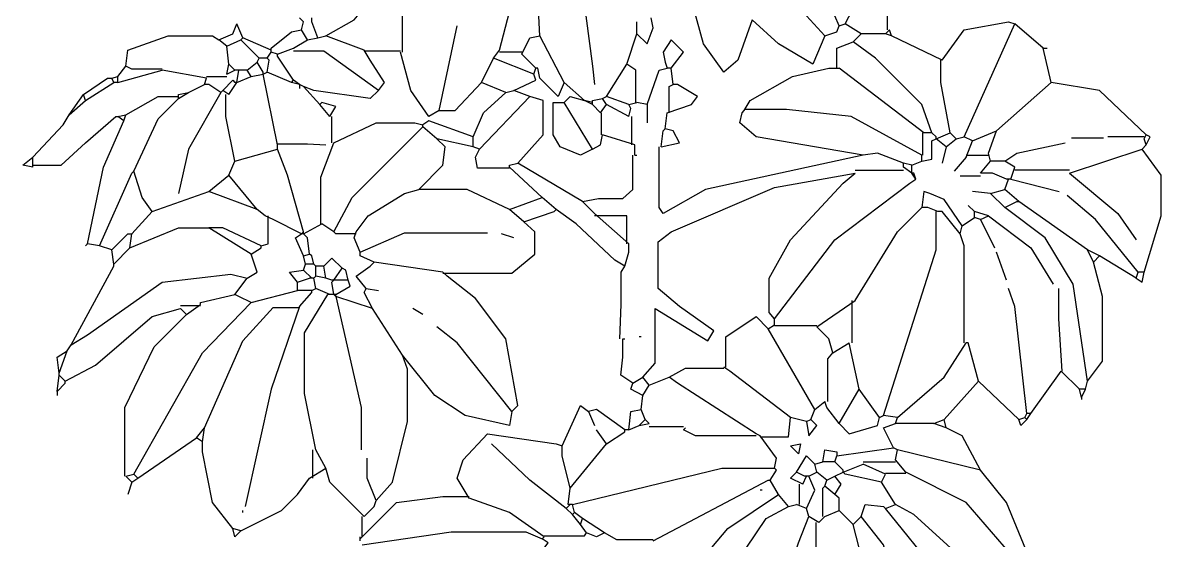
# Model space of a CAD drawing. Header units: millimetres. Extents: x 284148 to 331264, y 78716 to 101523.
# Drawn here: x 293025 to 294058, y 80961 to 81431 of the extents above; entities that cross this region are included whole.
import ezdxf

# ---------------------------------------------------------------- set-up
doc = ezdxf.new("R2010")
doc.units = ezdxf.units.MM

# ---------------------------------------------------------------- blocks, each defined once
blk = doc.blocks.new('A$C1A515F75')
at = {"linetype": 'Continuous'}
for points in [[(469.3, 1400.7), (462, 1543.7), (463.8, 1552.9)], [(476.7, 1556.5), (498.7, 1510.7), (517, 1373.2), (518.8, 1356.7)], [(432.7, 1387.9), (449.2, 1452), (449.2, 1536.4), (438.2, 1549.2)], [(746.2, 1411.7), (766.3, 1450.2)], [(275, 1400.7), (300.7, 1415.4), (319, 1437.4), (320.8, 1437.4)], [(661.8, 1415.4), (649, 1378.7), (636.2, 1367.7), (617.8, 1393.4), (608.7, 1426.4), (617.8, 1437.4), (621.5, 1437.4)], [(727.8, 1400.7), (691.2, 1441)], [(784.7, 1406.2), (784.7, 1437.4)], [(344.7, 1386), (344.7, 1431.9)], [(253, 1406.2), (254.8, 1413.5), (251.2, 1417.2)], [(267.6, 1398.9), (262.2, 1413.5), (262.2, 1417.2)], [(557.3, 1402.5), (566.5, 1393.4), (572, 1408), (570.2, 1417.2)], [(727.8, 1400.7), (716.8, 1375), (685.7, 1393.4), (661.8, 1415.4)], [(740.7, 1409.9), (737, 1419)], [(177.8, 1397), (190.7, 1402.5), (194.3, 1411.7)], [(199.8, 1398.9), (194.3, 1411.7)], [(225.5, 1389.7), (243.8, 1404.4), (253, 1406.2)], [(258.5, 1397), (253, 1406.2)], [(377.7, 1332.9), (394.2, 1409.9)], [(557.3, 1402.5), (557.3, 1413.5)], [(727.8, 1400.7), (738.8, 1404.4), (740.7, 1409.9)], [(740.7, 1409.9), (746.2, 1411.7)], [(760.8, 1402.5), (746.2, 1411.7)], [(782.8, 1402.5), (786.5, 1406.2)], [(788.3, 1400.7), (786.5, 1406.2)], [(834.2, 1378.7), (854.3, 1406.2), (894.6, 1413.5), (900.2, 1411.7)], [(854.3, 1309), (900.2, 1411.7)], [(925.8, 1389.7), (900.2, 1411.7)], [(93.5, 1373.2), (95.3, 1387.9), (132, 1400.7), (172.3, 1400.7), (177.8, 1397)], [(185.2, 1391.5), (177.8, 1397)], [(185.2, 1391.5), (198, 1397)], [(198, 1397), (199.8, 1398.9)], [(214.5, 1380.5), (198, 1397)], [(225.5, 1387.9), (199.8, 1398.9)], [(245.7, 1389.7), (258.5, 1397)], [(258.5, 1397), (267.6, 1398.9)], [(267.6, 1398.9), (275, 1400.7)], [(309.8, 1387.9), (275, 1400.7)], [(452.8, 1384.2), (460.2, 1398.9), (469.3, 1400.7)], [(491.3, 1358.5), (469.3, 1400.7)], [(548.2, 1375), (557.3, 1402.5)], [(588.5, 1371.4), (599.5, 1386), (588.5, 1397), (581.2, 1386), (583, 1376.9), (584.8, 1371.4)], [(738.8, 1371.4), (738.8, 1389.7), (753.5, 1395.2)], [(753.5, 1395.2), (760.8, 1402.5)], [(825, 1312.7), (815.8, 1338.4), (773.7, 1380.5), (753.5, 1395.2)], [(782.8, 1402.5), (760.8, 1402.5)], [(788.3, 1400.7), (782.8, 1402.5)], [(834.2, 1378.7), (788.3, 1400.7)], [(187, 1375), (185.2, 1391.5)], [(221.8, 1380.5), (225.5, 1386)], [(225.5, 1387.9), (225.5, 1389.7)], [(225.5, 1386), (225.5, 1387.9)], [(231, 1384.2), (225.5, 1386)], [(231, 1384.2), (245.7, 1389.7)], [(322.7, 1351.2), (273.2, 1386.9), (245.7, 1386.9)], [(322.7, 1351.2), (328.2, 1358.5), (315.3, 1378.7), (309.8, 1387.9)], [(342.8, 1386.9), (309.8, 1386.9)], [(377.7, 1332.9), (368.5, 1327.4), (352, 1351.2), (342.8, 1386)], [(427.2, 1380.5), (432.7, 1387.9)], [(452.8, 1386), (432.7, 1386)], [(933.2, 1358.5), (925.8, 1389.7)], [(925.8, 1389.7), (929.5, 1389.7)], [(185.2, 1365.9), (187, 1375)], [(192.5, 1369.5), (187, 1375)], [(203.5, 1369.5), (212.7, 1376.9)], [(212.7, 1376.9), (214.5, 1380.5)], [(218.2, 1367.7), (212.7, 1376.9)], [(221.8, 1380.5), (214.5, 1380.5)], [(221.8, 1367.7), (223.7, 1378.7), (221.8, 1380.5)], [(245.7, 1360.4), (231, 1382.4), (231, 1384.2)], [(416.2, 1358.5), (427.2, 1380.5)], [(463.8, 1365.9), (427.2, 1380.5)], [(465.7, 1371.4), (452.8, 1384.2)], [(529.8, 1345.7), (548.2, 1375)], [(556.4, 1340.2), (556.4, 1369.5), (548.2, 1375)], [(841.5, 1312.7), (833.2, 1358.5), (833.2, 1378.7)], [(80.7, 1362.2), (86.2, 1364)], [(86.2, 1364), (93.5, 1373.2)], [(86.2, 1358.5), (126.5, 1369.5)], [(86.2, 1358.5), (86.2, 1364)], [(126.5, 1370.4), (99, 1370.4), (93.5, 1373.2)], [(166.8, 1362.2), (126.5, 1369.5)], [(166.8, 1364), (185.2, 1364)], [(185.2, 1365.9), (192.5, 1369.5)], [(196.2, 1369.5), (192.5, 1369.5)], [(194.3, 1358.5), (196.2, 1369.5)], [(194.3, 1358.5), (207.2, 1364)], [(203.5, 1369.5), (196.2, 1369.5)], [(207.2, 1364), (203.5, 1369.5)], [(207.2, 1364), (218.2, 1365.9)], [(218.2, 1365.9), (221.8, 1367.7)], [(218.2, 1365.9), (218.2, 1367.7)], [(231, 1301.7), (218.2, 1365.9)], [(243.8, 1358.5), (221.8, 1367.7)], [(445.5, 1351.2), (465.7, 1360.4), (463.8, 1365.9)], [(463.8, 1365.9), (465.7, 1371.4)], [(491.3, 1358.5), (485.8, 1345.7), (469.3, 1362.2), (467.5, 1371.4), (465.7, 1371.4)], [(566.5, 1338.4), (577.5, 1369.5), (584.8, 1371.4)], [(586.7, 1371.4), (584.8, 1371.4)], [(588.5, 1371.4), (586.7, 1371.4)], [(590.3, 1356.7), (588.5, 1371.4)], [(654.5, 1332.9), (660, 1342), (698.5, 1364), (731.5, 1371.4), (740.7, 1371.4)], [(817.6, 1312.7), (740.7, 1371.4)], [(55, 1347.5), (77, 1362.2), (80.7, 1362.2)], [(56.8, 1342), (82.5, 1358.5)], [(82.5, 1358.5), (80.7, 1362.2)], [(86.2, 1358.5), (82.5, 1358.5)], [(150.3, 1349.4), (165, 1356.7)], [(165, 1356.7), (166.8, 1362.2)], [(179.7, 1349.4), (168.7, 1356.7), (165, 1356.7)], [(181.5, 1351.2), (190.7, 1360.4), (192.5, 1358.5)], [(187, 1347.5), (194.3, 1358.5)], [(194.3, 1358.5), (192.5, 1358.5)], [(243.8, 1358.5), (245.7, 1360.4)], [(251.2, 1356.7), (243.8, 1358.5)], [(251.2, 1356.7), (245.7, 1360.4)], [(254.8, 1354.9), (251.2, 1356.7)], [(251.2, 1356.7), (251.2, 1353)], [(269.5, 1338.4), (254.8, 1354.9)], [(322.7, 1351.2), (315.3, 1343.9), (264, 1351.2), (254.8, 1354.9)], [(377.7, 1332.9), (392.3, 1332.9), (416.2, 1358.5)], [(438.2, 1349.4), (416.2, 1358.5)], [(509.7, 1342), (491.3, 1358.5)], [(584.8, 1331), (606.8, 1338.4), (612.3, 1345.7), (594, 1356.7), (590.3, 1356.7)], [(586.7, 1331), (586.7, 1354.9), (590.3, 1356.7)], [(883.7, 1314.5), (933.2, 1358.5)], [(1019.3, 1310.9), (977.2, 1351.2), (933.2, 1358.5)], [(42.2, 1329.2), (55, 1347.5)], [(56.8, 1342), (55, 1347.5)], [(93.5, 1329.2), (122.8, 1345.7), (141.2, 1345.7)], [(100.8, 1277.9), (122.8, 1325.5), (141.2, 1343.9)], [(141.2, 1343.9), (150.3, 1349.4)], [(141.2, 1347.5), (150.3, 1349.4)], [(179.7, 1349.4), (150.3, 1298), (141.2, 1257.7)], [(141.2, 1343.9), (141.2, 1347.5)], [(179.7, 1349.4), (181.5, 1351.2)], [(187, 1347.5), (181.5, 1351.2)], [(192.5, 1287), (184.3, 1327.4), (184.3, 1347.5)], [(408.8, 1309), (418, 1331), (438.2, 1349.4)], [(414.3, 1298), (460.2, 1345.7)], [(438.2, 1349.4), (445.5, 1351.2)], [(460.2, 1345.7), (445.5, 1351.2)], [(449.2, 1285.2), (472.1, 1310.9), (472.1, 1342), (460.2, 1345.7)], [(491.3, 1340.2), (496.8, 1345.7), (509.7, 1342)], [(517, 1342), (526.2, 1343.9)], [(526.2, 1343.9), (529.8, 1345.7)], [(529.8, 1338.4), (526.2, 1343.9)], [(550, 1338.4), (529.8, 1345.7)], [(42.2, 1329.2), (56.8, 1342)], [(278.7, 1327.4), (284.2, 1336.5), (271.3, 1340.2), (269.5, 1338.4)], [(278.7, 1327.4), (269.5, 1338.4)], [(517, 1298), (506, 1292.5), (487.7, 1299.9), (481.2, 1310.9), (481.2, 1340.2), (491.3, 1340.2)], [(517, 1298), (491.3, 1340.2)], [(517, 1338.4), (509.7, 1342)], [(517, 1340.2), (509.7, 1342)], [(517, 1340.2), (517, 1342)], [(517, 1338.4), (517, 1340.2)], [(524.3, 1331), (517, 1338.4)], [(524.3, 1331), (529.8, 1338.4)], [(550, 1327.4), (529.8, 1338.4)], [(550, 1338.4), (557.3, 1340.2)], [(550, 1327.4), (551.8, 1334.7), (550, 1338.4)], [(566.5, 1338.4), (557.3, 1340.2)], [(566.5, 1338.4), (566.5, 1321.9)], [(762.7, 1292.5), (665.5, 1309), (650.8, 1321.9), (652.7, 1331), (654.5, 1332.9)], [(815.8, 1292.5), (751.7, 1327.4), (693, 1333.8), (654.5, 1333.8)], [(9.2, 1283.4), (34.8, 1283.4), (56.8, 1303.5), (84.3, 1327.4), (86.2, 1327.4)], [(36.7, 1320), (42.2, 1329.2)], [(36.7, 1320), (42.2, 1329.2)], [(58.7, 1211.9), (73.3, 1281.5), (91.7, 1323.7)], [(86.2, 1327.4), (93.5, 1329.2)], [(91.7, 1323.7), (86.2, 1327.4)], [(91.7, 1323.7), (93.5, 1329.2)], [(280.5, 1303.5), (280.5, 1327.4)], [(408.8, 1309), (368.5, 1323.7), (363, 1320)], [(525.3, 1310.9), (525.3, 1331)], [(552.8, 1301.7), (552.8, 1327.4)], [(583, 1316.4), (584.8, 1331)], [(9.2, 1290.7), (36.7, 1320)], [(282.3, 1303.5), (320.8, 1321.9), (355.7, 1321.9), (363, 1320)], [(282.3, 1222.9), (298.9, 1254), (363, 1318.2)], [(363, 1318.2), (363, 1320)], [(375.8, 1307.2), (363, 1318.2)], [(579.3, 1299.9), (595.8, 1303.5), (590.3, 1314.5), (583, 1316.4)], [(579.3, 1299.9), (581.2, 1314.5), (583, 1316.4)], [(816.7, 1292.5), (816.7, 1312.7)], [(825, 1312.7), (817.6, 1312.7)], [(828.7, 1309), (825, 1312.7)], [(828.7, 1307.2), (841.5, 1312.7)], [(847, 1307.2), (841.5, 1312.7)], [(861.7, 1305.4), (883.7, 1314.5)], [(876.3, 1294.4), (883.7, 1314.5)], [(231, 1302.6), (258.5, 1302.6), (275, 1301.7)], [(231, 1299.9), (231, 1301.7)], [(270.4, 1230.2), (270.4, 1272.4), (282.3, 1303.5)], [(359.3, 1261.4), (381.3, 1283.4), (383.2, 1299.9), (375.8, 1307.2)], [(408.8, 1299.9), (375.8, 1307.2)], [(408.8, 1299.9), (408.8, 1309)], [(517, 1298), (524.3, 1301.7), (526.2, 1310.9)], [(555.5, 1301.7), (526.2, 1310.9)], [(555.5, 1292.5), (555.5, 1301.7)], [(815.8, 1287), (825, 1288.9), (825, 1305.4), (828.7, 1307.2)], [(828.7, 1307.2), (828.7, 1309)], [(837.8, 1299.9), (828.7, 1307.2)], [(837.8, 1299.9), (847, 1307.2)], [(847, 1307.2), (854.3, 1309)], [(861.7, 1305.4), (854.3, 1309)], [(856.2, 1290.7), (861.7, 1305.4)], [(891, 1287), (902, 1294.4), (946, 1303.5)], [(951.5, 1308.1), (980.8, 1308.1)], [(1017.5, 1309), (984.5, 1309)], [(1015.7, 1298), (1019.3, 1301.7)], [(1017.5, 1307.2), (1019.3, 1310.9)], [(1019.3, 1301.7), (1017.5, 1307.2)], [(1019.3, 1301.7), (1023, 1309), (1019.3, 1310.9)], [(192.5, 1287), (231, 1298)], [(231, 1298), (231, 1299.9)], [(254.8, 1222.9), (240.2, 1274.2), (231, 1298)], [(414.3, 1298), (408.8, 1299.9)], [(441.8, 1280.6), (412.5, 1280.6), (410.7, 1290.7), (414.3, 1298)], [(507.8, 1250.4), (522.5, 1253.1), (544.5, 1253.1), (553.7, 1261.4), (553.7, 1292.5)], [(555.5, 1292.5), (557.3, 1292.5)], [(762.7, 1292.5), (619.6, 1261.4), (581.2, 1239.4), (577.5, 1244.9), (577.5, 1299.9)], [(799.3, 1285.2), (775.5, 1294.4), (762.7, 1292.5)], [(815.8, 1287), (815.8, 1292.5)], [(837.8, 1299.9), (834.2, 1285.2)], [(856.2, 1292.5), (876.3, 1292.5)], [(878.2, 1287), (876.3, 1294.4)], [(949.7, 1276), (1015.7, 1298)], [(1017.5, 1186.2), (1033.1, 1237.5), (1033.1, 1274.2), (1015.7, 1298)], [(9.2, 1281.5), (0, 1283.4), (9.2, 1290.7)], [(9.2, 1281.5), (9.2, 1290.7)], [(187, 1274.2), (192.5, 1287)], [(441.8, 1283.4), (449.2, 1285.2)], [(471.2, 1254), (441.8, 1281.5), (441.8, 1283.4)], [(507.8, 1250.4), (449.2, 1285.2)], [(799.3, 1281.5), (799.3, 1285.2)], [(806.7, 1283.4), (799.3, 1285.2)], [(806.7, 1276), (799.3, 1281.5)], [(806.7, 1283.4), (815.8, 1287)], [(806.7, 1276), (806.7, 1283.4)], [(856.2, 1290.7), (845.2, 1277.9)], [(869, 1276), (878.2, 1287)], [(891, 1287), (878.2, 1287)], [(900.2, 1281.5), (891, 1287)], [(896.5, 1270.5), (900.2, 1281.5)], [(69.7, 1210), (99, 1276), (100.8, 1277.9)], [(117.3, 1241.2), (108.2, 1254), (100.8, 1277.9)], [(168.7, 1259.5), (187, 1274.2)], [(212.7, 1243), (187, 1274.2)], [(562.8, 1090.9), (573.8, 1103.7), (573.8, 1153.2), (621.5, 1123.9), (627, 1133), (595.8, 1155), (576.6, 1171.5), (576.6, 1213.7), (588.5, 1222.9), (682, 1263.2), (755.3, 1276)], [(682, 1144), (677.4, 1149.5), (677.4, 1180.7), (696.7, 1215.5), (744.3, 1266.9), (755.3, 1276)], [(755.3, 1278.8), (799.3, 1278.8)], [(810.3, 1270.5), (808.5, 1276), (806.7, 1276)], [(810.3, 1270.5), (806.7, 1276)], [(869, 1273.3), (850.7, 1273.3)], [(892.8, 1270.5), (880, 1276), (869, 1276)], [(949.7, 1278.8), (900.2, 1278.8)], [(949.7, 1276), (993.7, 1239.4), (1010.2, 1215.5)], [(302.5, 1222.9), (313.5, 1237.5), (346.5, 1257.7), (359.3, 1261.4)], [(441.8, 1243), (403.3, 1261.4), (359.3, 1261.4)], [(682, 1144), (737, 1215.5), (804.8, 1266.9), (810.3, 1270.5)], [(878.2, 1257.7), (891, 1261.4)], [(891, 1261.4), (894.6, 1270.5)], [(903.8, 1250.4), (891, 1261.4)], [(894.6, 1270.5), (892.8, 1270.5)], [(896.5, 1270.5), (894.6, 1270.5)], [(896.5, 1270.5), (940.5, 1259.5)], [(117.3, 1241.2), (168.7, 1259.5)], [(212.7, 1243), (168.7, 1259.5)], [(441.8, 1243), (471.2, 1254)], [(484, 1243), (471.2, 1254)], [(518.8, 1239.4), (507.8, 1250.4)], [(852.5, 1228.4), (836, 1252.2), (823.2, 1257.7), (817.6, 1259.5), (815.8, 1244.9)], [(878.2, 1257.7), (861.7, 1259.5)], [(891, 1244.9), (878.2, 1257.7)], [(891, 1244.9), (902, 1250.4), (903.8, 1250.4)], [(966.2, 1206.4), (903.8, 1250.4)], [(1012, 1186.2), (973.5, 1233.9), (947.8, 1255.9)], [(99, 1221), (117.3, 1241.2)], [(220, 1237.5), (212.7, 1243)], [(454.7, 1232), (441.8, 1243)], [(454.7, 1232), (482.1, 1241.2), (484, 1243)], [(546.3, 1191.7), (537.2, 1197.2), (502.3, 1230.2), (484, 1243)], [(755.3, 1160.5), (793.8, 1222.9), (815.8, 1244.9)], [(781, 1056), (828.7, 1206.4), (828.7, 1241.2)], [(830.5, 1241.2), (821.3, 1244.9), (815.8, 1244.9)], [(850.7, 1221), (834.2, 1241.2), (830.5, 1241.2)], [(863.5, 1241.2), (858, 1246.7)], [(863.5, 1235.7), (863.5, 1241.2)], [(876.3, 1237.5), (863.5, 1241.2)], [(966.2, 1087.2), (953.3, 1175.2), (927.7, 1217.4), (891, 1244.9)], [(216.3, 1210), (222.8, 1211.9), (222.8, 1237.5)], [(253, 1221), (227.3, 1233.9), (220, 1237.5)], [(254.8, 1221), (271.3, 1230.2)], [(282.3, 1222.9), (271.3, 1230.2)], [(381.3, 1185.3), (443.7, 1185.3), (464.7, 1202.7), (464.7, 1222.9), (454.7, 1232)], [(550, 1211.9), (518.8, 1239.4)], [(548.2, 1211.9), (548.2, 1237.5), (518.8, 1237.5)], [(852.5, 1228.4), (863.5, 1235.7)], [(869, 1233.9), (863.5, 1235.7)], [(869, 1233.9), (876.3, 1237.5)], [(869, 1233.9), (881.8, 1208.2)], [(876.3, 1237.5), (914.8, 1208.2), (935, 1175.2)], [(80.7, 1206.4), (95.3, 1221), (99, 1221)], [(97.2, 1208.2), (141.2, 1226.5), (168.7, 1226.5)], [(97.2, 1208.2), (99, 1221)], [(207.2, 1202.7), (168.7, 1226.5)], [(216.3, 1210), (181.5, 1226.5), (168.7, 1226.5)], [(254.8, 1200.9), (247.5, 1217.4), (253, 1221)], [(253, 1221), (254.8, 1222.9)], [(254.8, 1221), (253, 1221)], [(254.8, 1221), (254.8, 1222.9)], [(260.3, 1202.7), (258.5, 1217.4), (254.8, 1221)], [(302.5, 1221), (284.2, 1221), (282.3, 1222.9)], [(306.2, 1204.5), (300.7, 1217.4), (302.5, 1222.9)], [(306.2, 1204.5), (346.5, 1221.9), (421.7, 1221.9)], [(445.5, 1217.4), (434.5, 1221)], [(850.7, 1221), (852.5, 1228.4)], [(854.3, 1122), (854.3, 1210), (850.7, 1221)], [(58.7, 1211.9), (56.8, 1210)], [(69.7, 1210), (58.7, 1211.9)], [(80.7, 1206.4), (69.7, 1210)], [(207.2, 1202.7), (216.3, 1208.2), (216.3, 1210)], [(546.3, 1191.7), (550, 1204.5), (550, 1211.9)], [(82.5, 1193.5), (80.7, 1206.4)], [(82.5, 1193.5), (97.2, 1208.2)], [(203.5, 1180.7), (212.7, 1186.2), (207.2, 1202.7)], [(254.8, 1200.9), (260.3, 1202.7)], [(256.7, 1193.5), (254.8, 1200.9)], [(264, 1193.5), (262.2, 1200.9), (260.3, 1202.7)], [(289.7, 1189.9), (280.5, 1199), (273.2, 1191.7)], [(319, 1195.4), (306.2, 1200.9), (306.2, 1204.5)], [(892.8, 1178.9), (883.7, 1204.5)], [(971.7, 1195.4), (966.2, 1206.4)], [(977.2, 1200.9), (966.2, 1206.4)], [(971.7, 1195.4), (977.2, 1200.9)], [(1010.2, 1180.7), (977.2, 1200.9)], [(44, 1120.2), (82.5, 1191.7), (82.5, 1193.5)], [(254.8, 1188), (256.7, 1193.5)], [(264, 1193.5), (256.7, 1193.5)], [(265.8, 1191.7), (264, 1193.5)], [(265.8, 1182.5), (265.8, 1191.7)], [(273.2, 1191.7), (265.8, 1191.7)], [(275, 1180.7), (273.2, 1191.7)], [(282.3, 1178.9), (289.7, 1189.9)], [(295.2, 1178.9), (293.3, 1188), (289.7, 1189.9)], [(311.7, 1171.5), (302.5, 1182.5), (315.3, 1191.7), (319, 1195.4)], [(381.3, 1186.2), (319, 1195.4)], [(541.7, 1125.7), (543.1, 1156.9), (543.1, 1186.2), (546.3, 1191.7)], [(966.2, 1087.2), (979.9, 1105.5), (979.9, 1164.2), (971.7, 1195.4)], [(44, 1120.2), (58.7, 1129.4), (126.5, 1177), (188.8, 1184.4), (203.5, 1180.7)], [(192.5, 1166), (203.5, 1180.7)], [(249.3, 1177), (242, 1186.2), (254.8, 1188)], [(249.3, 1177), (260.3, 1180.7)], [(262.2, 1180.7), (254.8, 1188)], [(262.2, 1180.7), (260.3, 1180.7)], [(264, 1180.7), (262.2, 1180.7)], [(264, 1180.7), (265.8, 1182.5)], [(265.8, 1171.5), (264, 1180.7)], [(275, 1180.7), (265.8, 1182.5)], [(280.5, 1178.9), (275, 1180.7)], [(282.3, 1166), (280.5, 1177), (282.3, 1178.9)], [(282.3, 1178.9), (280.5, 1178.9)], [(295.2, 1178.9), (282.3, 1178.9)], [(284.2, 1166), (297, 1173.4), (295.2, 1178.9)], [(443.7, 1059.7), (449.2, 1065.2), (438.2, 1125.7), (410.7, 1162.4), (385, 1182.5), (381.3, 1186.2)], [(1010.2, 1180.7), (1012, 1186.2)], [(1010.2, 1180.7), (1015.7, 1177), (1017.5, 1186.2)], [(1017.5, 1186.2), (1012, 1186.2)], [(207.2, 1158.7), (249.3, 1169.7)], [(249.3, 1169.7), (249.3, 1177)], [(262.2, 1169.7), (249.3, 1169.7)], [(251.2, 1155), (262.2, 1167.9), (262.2, 1169.7)], [(262.2, 1169.7), (265.8, 1171.5)], [(278.7, 1166), (265.8, 1171.5)], [(317.2, 1153.2), (309.8, 1167.9), (311.7, 1171.5)], [(311.7, 1171.5), (322.7, 1169.7)], [(911.2, 1057.9), (900.2, 1155), (894.6, 1171.5)], [(943.2, 1096.4), (940, 1144), (940, 1171.5)], [(100.8, 1002.9), (163.2, 1112.9), (207.2, 1158.7)], [(148.5, 1147.7), (161.4, 1156.9), (161.4, 1158.7)], [(161.4, 1158.7), (192.5, 1166)], [(207.2, 1158.7), (196.2, 1164.2), (192.5, 1166)], [(265.8, 1024.9), (255.7, 1076.2), (255.7, 1131.2), (276.8, 1166)], [(278.7, 1166), (276.8, 1166)], [(280.5, 1166), (278.7, 1166)], [(282.3, 1166), (280.5, 1166)], [(284.2, 1164.2), (282.3, 1166)], [(284.2, 1166), (282.3, 1166)], [(284.2, 1164.2), (284.2, 1166)], [(317.2, 1153.2), (284.2, 1164.2)], [(284.2, 1164.2), (307.1, 1063.4), (307.1, 1024.9)], [(720.5, 1136.7), (755.3, 1160.5)], [(752.6, 1122), (752.6, 1160.5)], [(38.5, 1087.2), (66, 1101.9), (117.3, 1145.9), (143, 1153.2)], [(92.6, 1001), (92.6, 1063.4), (119.2, 1118.4), (148.5, 1147.7)], [(143, 1155.9), (161.4, 1155.9)], [(148.5, 1147.7), (143, 1153.2)], [(165, 1045), (199.8, 1123.9), (227.3, 1154.1), (251.2, 1154.1)], [(251.2, 1155), (225.5, 1079.9), (201.7, 973.5)], [(344.7, 1111), (317.2, 1153.2)], [(363, 1147.7), (353.8, 1153.2)], [(443.7, 1059.7), (394.2, 1122), (375.8, 1136.7)], [(638, 1100), (638, 1127.5), (665.5, 1145.9), (676.5, 1134.9)], [(676.5, 1134.9), (682, 1138.5)], [(682, 1138.5), (682, 1144)], [(720.5, 1137.6), (682, 1137.6)], [(735.2, 1112.9), (731.5, 1125.7), (720.5, 1136.7)], [(561, 1127.5), (559.2, 1127.5)], [(718.7, 1061.5), (676.5, 1134.9)], [(40.3, 1114.7), (44, 1120.2)], [(553.7, 1085.4), (542.6, 1092.7), (544.5, 1109.2), (544.5, 1125.7)], [(544.5, 1125.7), (546.3, 1125.7)], [(735.2, 1112.9), (749.8, 1122)], [(759, 1079.9), (749.8, 1122)], [(793.8, 1054.2), (836, 1090.9), (856.2, 1122)], [(867.2, 1087.2), (858, 1122), (856.2, 1122)], [(33, 1094.5), (31.2, 1109.2), (40.3, 1114.7)], [(33, 1094.5), (40.3, 1114.7)], [(320.8, 979), (335.5, 995.5), (349.2, 1050.5), (349.2, 1098.2), (344.7, 1111)], [(443.7, 1059.7), (441.8, 1046.9), (401.5, 1056), (374, 1074.4), (344.7, 1111)], [(730.6, 1068.9), (730.6, 1107.4), (735.2, 1112.9)], [(586.7, 1090.9), (601.3, 1099.1), (636.2, 1099.1)], [(696.7, 1054.2), (641.7, 1096.4), (636.2, 1100)], [(914.8, 1057.9), (942.3, 1096.4)], [(958.8, 1079.9), (942.3, 1096.4)], [(31.2, 1078), (33, 1092.7)], [(31.2, 1078), (38.5, 1085.4), (38.5, 1087.2)], [(33, 1092.7), (33, 1094.5)], [(38.5, 1087.2), (33, 1092.7)], [(562.8, 1074.4), (551.8, 1079.9), (553.7, 1085.4)], [(553.7, 1085.4), (562.8, 1090.9)], [(568.3, 1083.5), (562.8, 1090.9)], [(568.3, 1083.5), (586.7, 1090.9)], [(665.5, 1039.5), (594, 1085.4), (586.7, 1090.9)], [(836, 1052.4), (867.2, 1087.2)], [(903.8, 1052.4), (867.2, 1087.2)], [(964.3, 1079.9), (966.2, 1087.2)], [(31.2, 1078), (31.2, 1074.4)], [(562.8, 1074.4), (568.3, 1083.5)], [(740.7, 1048.7), (759, 1079.9)], [(777.3, 1054.2), (759, 1079.9)], [(960.7, 1072.5), (958.8, 1079.9)], [(964.3, 1079.9), (958.8, 1079.9)], [(960.7, 1072.5), (964.3, 1079.9)], [(489.5, 1028.5), (506, 1065.2), (513.3, 1059.7)], [(561, 1061.5), (562.8, 1074.4)], [(718.7, 1061.5), (727.8, 1068.9)], [(740.7, 1048.7), (729.7, 1063.4), (727.8, 1068.9)], [(960.7, 1072.5), (960.7, 1070.7)], [(546.3, 1043.2), (520.7, 1061.5), (513.3, 1059.7)], [(513.3, 1059.7), (518.8, 1046.9)], [(550, 1043.2), (551.8, 1059.7), (561, 1061.5)], [(564.7, 1052.4), (561, 1061.5)], [(669.2, 1036.8), (694.8, 1036.8), (696.7, 1054.2)], [(711.3, 1050.5), (696.7, 1054.2)], [(715, 1052.4), (718.7, 1061.5)], [(740.7, 1048.7), (749.8, 1039.5), (775.5, 1046.9), (777.3, 1054.2)], [(777.3, 1054.2), (781, 1056)], [(793.8, 1054.2), (781, 1056)], [(792, 1048.7), (793.8, 1054.2)], [(903.8, 1052.4), (909.3, 1054.2)], [(909.3, 1054.2), (911.2, 1057.9)], [(911.2, 1052.4), (909.3, 1054.2)], [(911.2, 1052.4), (914.8, 1057.9)], [(914.8, 1057.9), (911.2, 1057.9)], [(157.7, 1035.9), (165, 1045)], [(163.2, 1032.2), (165, 1045)], [(550, 1043.2), (559.2, 1046.9)], [(559.2, 1046.9), (564.7, 1052.4)], [(559.2, 1046.9), (568.3, 1048.7)], [(568.3, 1048.7), (564.7, 1052.4)], [(599.5, 1045.9), (568.3, 1045.9)], [(599.5, 1043.2), (601.3, 1045)], [(711.3, 1050.5), (715, 1052.4)], [(711.3, 1050.5), (713.2, 1037.7), (720.5, 1046.9), (715, 1052.4)], [(790.2, 1026.7), (781, 1045), (792, 1048.7)], [(826.8, 1048.7), (792, 1048.7)], [(826.8, 1048.7), (836, 1052.4)], [(837.8, 1045), (826.8, 1048.7)], [(837.8, 1045), (836, 1052.4)], [(869, 1006.5), (852.5, 1037.7), (837.8, 1045)], [(911.2, 1052.4), (905.7, 1046.9), (903.8, 1052.4)], [(104.5, 999.2), (157.7, 1035.9)], [(163.2, 1032.2), (157.7, 1035.9)], [(405.1, 980.9), (394.2, 999.2), (399.7, 1015.7), (421.7, 1039.5), (484, 1030.4), (489.5, 1028.5)], [(529.8, 1030.4), (520.7, 1043.2)], [(529.8, 1030.4), (546.3, 1041.4), (546.3, 1043.2)], [(550, 1043.2), (546.3, 1043.2)], [(665.5, 1037.7), (610.5, 1037.7), (599.5, 1043.2)], [(669.2, 1037.7), (665.5, 1039.5)], [(682, 1008.4), (683.8, 1017.5), (669.2, 1037.7)], [(190.7, 953.4), (172.3, 977.2), (163.2, 1023), (163.2, 1032.2)], [(263.1, 999.2), (263.1, 1024.9)], [(275, 1008.4), (265.8, 1024.9)], [(493.2, 971.7), (460.2, 997.4), (425.3, 1030.4)], [(496.8, 990), (489.5, 1019.4), (489.5, 1028.5)], [(496.8, 990), (529.8, 1030.4)], [(704, 1021.2), (696.7, 1028.5), (705.8, 1030.4), (704, 1021.2)], [(726, 1013.9), (727.8, 1024.9), (738.8, 1023), (738.8, 1019.4)], [(738.8, 1019.4), (790.2, 1026.7)], [(793.8, 1024.9), (790.2, 1026.7)], [(792, 1015.7), (793.8, 1024.9)], [(869, 1006.5), (793.8, 1024.9)], [(320.8, 979), (312.6, 999.2), (312.6, 1017.5)], [(702.2, 1004.7), (711.3, 1019.4), (718.7, 1012)], [(718.7, 1012), (726, 1013.9)], [(737, 1013.9), (726, 1013.9)], [(737, 1013.9), (738.8, 1019.4)], [(744.3, 1006.5), (737, 1013.9)], [(762.7, 1013.9), (792, 1013.9)], [(801.2, 1004.7), (792, 1015.7)], [(93.5, 1001), (100.8, 1002.9)], [(104.5, 999.2), (100.8, 1002.9)], [(260.3, 999.2), (275, 1008.4)], [(309.8, 964.4), (278.7, 995.5), (275, 1008.4)], [(498.7, 975.4), (634.3, 1008.4), (682, 1008.4)], [(678.3, 997.4), (683.8, 1006.5), (682, 1008.4)], [(707.7, 993.7), (696.7, 999.2), (702.2, 1004.7)], [(709.5, 1001), (702.2, 1004.7)], [(713.2, 1001), (720.5, 1004.7)], [(720.5, 1004.7), (718.7, 1012)], [(729.7, 997.4), (720.5, 1004.7)], [(737, 1001), (744.3, 1004.7)], [(744.3, 1004.7), (762.7, 1012)], [(744.3, 1004.7), (744.3, 1006.5)], [(779.2, 995.5), (746.2, 1002.9), (744.3, 1004.7)], [(782.8, 1002.9), (762.7, 1012)], [(779.2, 995.5), (782.8, 1002.9)], [(782.8, 1003.8), (801.2, 1003.8)], [(902, 924), (856.2, 977.2), (801.2, 1004.7)], [(913, 927.7), (892.8, 977.2), (869, 1006.5)], [(99, 995.5), (93.5, 1001)], [(99, 995.5), (95.3, 984.5)], [(99, 995.5), (104.5, 999.2)], [(249.3, 984.5), (260.3, 999.2)], [(572, 942.4), (676.5, 997.4), (678.3, 997.4)], [(685.7, 984.5), (678.3, 997.4)], [(704.9, 975.4), (704.9, 993.7)], [(707.7, 993.7), (711.3, 1001)], [(711.3, 1001), (709.5, 1001)], [(711.3, 971.7), (718.7, 988.2), (713.2, 1001)], [(713.2, 1001), (711.3, 1001)], [(726, 964.4), (726, 990), (727.8, 991.9)], [(727.8, 991.9), (729.7, 997.4)], [(737, 984.5), (727.8, 991.9)], [(729.7, 997.4), (737, 1001)], [(737, 984.5), (742.5, 993.7), (737, 1001)], [(792, 975.4), (779.2, 995.5)], [(234.7, 969.9), (249.3, 984.5)], [(234.7, 969.9), (249.3, 984.5)], [(306.2, 944.2), (339.2, 977.2), (381.3, 982.7), (405.1, 982.7)], [(495, 975.4), (496.8, 990)], [(572, 847), (599.5, 905.7), (639.8, 953.4), (685.7, 984.5)], [(671, 988.2), (669.2, 988.2)], [(694.8, 973.5), (685.7, 984.5)], [(740.7, 969.9), (740.7, 980.9), (737, 984.5)], [(309.8, 964.4), (319, 973.5), (320.8, 979)], [(473, 946), (441.8, 968), (405.1, 980.9)], [(493.2, 971.7), (496.8, 975.4)], [(498.7, 966.2), (493.2, 971.7)], [(496.8, 975.4), (495, 975.4)], [(498.7, 975.4), (496.8, 975.4)], [(500.5, 968), (498.7, 975.4)], [(628.8, 843.4), (628.8, 894.7), (674.7, 962.5), (694.8, 973.5)], [(694.8, 973.5), (702.2, 975.4)], [(711.3, 971.7), (702.2, 975.4)], [(713.2, 964.4), (711.3, 971.7)], [(760.8, 964.4), (764.5, 975.4), (781, 973.5), (782.8, 971.7)], [(782.8, 971.7), (792, 975.4)], [(869, 826.9), (830.5, 913), (782.8, 971.7)], [(878.2, 870.9), (848.8, 929.5), (808.5, 966.2), (792, 975.4)], [(198, 951.5), (234.7, 969.9)], [(199.8, 968), (199.8, 969.9)], [(308, 946), (308, 964.4)], [(498.7, 966.2), (500.5, 968)], [(506, 957), (498.7, 966.2)], [(507.8, 962.5), (500.5, 968)], [(506, 957), (507.8, 962.5)], [(528, 949.7), (507.8, 962.5)], [(672.8, 777.4), (683.8, 880), (704, 940.5), (713.2, 964.4)], [(722.3, 958.9), (713.2, 964.4)], [(722.3, 958.9), (727.8, 964.4)], [(727.8, 964.4), (740.7, 969.9)], [(753.5, 957), (740.7, 969.9)], [(753.5, 957), (760.8, 964.4)], [(814, 826.9), (795.7, 883.7), (781, 938.7), (760.8, 964.4)], [(198, 951.5), (190.7, 953.4)], [(198, 951.5), (192.5, 946), (190.7, 953.4)], [(308, 938.7), (388.7, 950.6), (456.5, 950.6), (471.2, 944.2)], [(511.5, 949.7), (506, 957)], [(733.3, 815.9), (717.7, 858), (720, 927.7), (720, 958.9)], [(777.3, 786.5), (764.5, 914.9), (753.5, 957)], [(306.2, 944.2), (306.2, 946)], [(306.2, 942.4), (306.2, 944.2)], [(465.7, 925.9), (476.7, 940.5), (471.2, 944.2)], [(471.2, 944.2), (473, 946)], [(473, 946.9), (509.7, 946.9), (511.5, 949.7)], [(528, 949.7), (520.7, 946), (511.5, 949.7)], [(572, 943.3), (539, 943.3), (528, 949.7)]]:
    blk.add_lwpolyline(points, dxfattribs=at)

msp = doc.modelspace()

# ---------------------------------------------------------------- block references
msp.add_blockref('A$C1A515F75', (293025.4, 80018.5))

doc.saveas('drawing.dxf')
